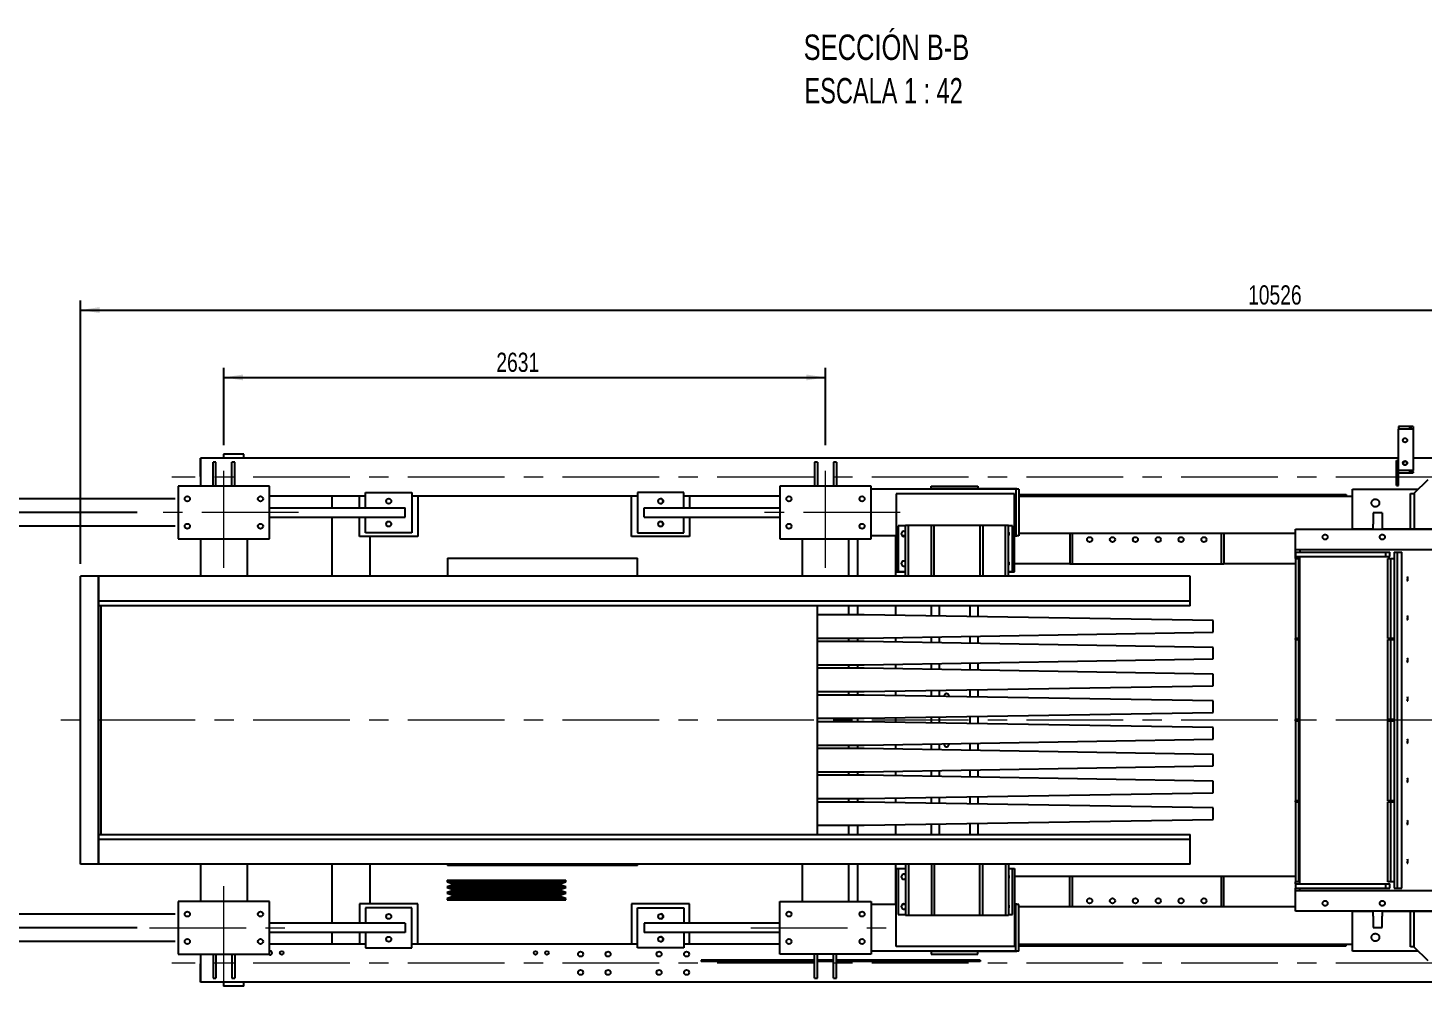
# Model space of a CAD drawing. Header units: millimetres. Extents: x 861 to 27901, y 673 to 17923.
# Drawn here: x 5670 to 10509, y 9197 to 12520 of the extents above; entities that cross this region are included whole.
import ezdxf

# ---------------------------------------------------------------- set-up
doc = ezdxf.new("R2010")
doc.units = ezdxf.units.MM
doc.header["$LTSCALE"] = 33.3
doc.linetypes.add('CENTERX2', pattern=[20.32, 12.7, -2.54, 2.54, -2.54])
doc.layers.add('CAPA_1', color=7, linetype='Continuous')
doc.layers.add('STRUC', color=4, linetype='Continuous')
doc.styles.add('SLDTEXTSTYLE0', font='TXT', dxfattribs={"width": 0.75})
doc.styles.add('SLDTEXTSTYLE32', font='TXT', dxfattribs={"width": 0.692308})
doc.dimstyles.new('SLDDIMSTYLE0', dxfattribs={"dimtxt": 66.6, "dimasz": 66.6, "dimexe": 0, "dimexo": 0.0625, "dimgap": 16.65, "dimtad": 2, "dimdec": 0, "dimlfac": 1.261261, "dimrnd": 1e-09, "dimzin": 12, "dimdsep": 46, "dimtxsty": 'SLDTEXTSTYLE0', "dimsah": 1, "dimcen": 0.09, "dimadec": 0, "dimazin": 3, "dimtfac": 1, "dimtdec": 0, "dimtofl": 0, "dimtmove": 0, "dimatfit": 3, "dimfxl": 1, "dimfrac": 2, "dimtolj": 1, "dimtzin": 12, "dimarcsym": 0})

# ---------------------------------------------------------------- blocks, each defined once
blk = doc.blocks.new('_D_17')
at = {"layer": 'CAPA_1', "transparency": 16777216}
for p, q in [((6049.4, 10838.9), (5339.6, 10838.9)), ((5372.9, 10838.9), (5372.9, 9399)), ((6049.4, 9399), (5339.6, 9399))]:
    blk.add_line(p, q, dxfattribs=at)
for points in [[(5372.9, 10838.9), (5362.7, 10772.3), (5383.2, 10772.3)], [(5372.9, 9399), (5383.2, 9465.6), (5362.7, 9465.6)]]:
    blk.add_solid(points, dxfattribs=at)
at = {"layer": 'CAPA_1', "transparency": 16777216, "insert": (5287.1, 10020.5), "char_height": 66.6, "attachment_point": 1, "rotation": 90, "style": 'SLDTEXTSTYLE0'}
blk.add_mtext('1816', dxfattribs=at)
blk = doc.blocks.new('_D_19')
at = {"layer": 'CAPA_1', "transparency": 16777216}
for p, q in [((6181, 10791.3), (5534.6, 10791.3)), ((5567.9, 10791.3), (5567.9, 9446.6)), ((6181, 9446.6), (5534.6, 9446.6))]:
    blk.add_line(p, q, dxfattribs=at)
for points in [[(5567.9, 10791.3), (5557.7, 10724.7), (5578.2, 10724.7)], [(5567.9, 9446.6), (5578.2, 9513.2), (5557.7, 9513.2)]]:
    blk.add_solid(points, dxfattribs=at)
at = {"layer": 'CAPA_1', "transparency": 16777216, "char_height": 66.6, "attachment_point": 1, "rotation": 90, "style": 'SLDTEXTSTYLE0'}
for s, insert in [('*', (5482.1, 10198.5)), ('1696', (5482.1, 10001.7))]:
    blk.add_mtext(s, dxfattribs=dict(at, insert=insert))
blk = doc.blocks.new('_D_20')
at = {"layer": 'CAPA_1', "transparency": 16777216}
for p, q in [((6181, 10886.4), (5172.1, 10886.4)), ((5205.4, 10886.4), (5205.4, 9351.5)), ((6181, 9351.5), (5172.1, 9351.5))]:
    blk.add_line(p, q, dxfattribs=at)
for points in [[(5205.4, 10886.4), (5195.1, 10819.8), (5215.6, 10819.8)], [(5205.4, 9351.5), (5215.6, 9418.1), (5195.1, 9418.1)]]:
    blk.add_solid(points, dxfattribs=at)
at = {"layer": 'CAPA_1', "transparency": 16777216, "char_height": 66.6, "attachment_point": 1, "rotation": 90, "style": 'SLDTEXTSTYLE0'}
for s, insert in [('*', (5119.5, 10198.5)), ('1936', (5119.5, 10001.7))]:
    blk.add_mtext(s, dxfattribs=dict(at, insert=insert))
blk = doc.blocks.new('_D_21')
at = {"layer": 'CAPA_1', "transparency": 16777216}
for p, q in [((6350.2, 11072.2), (6350.2, 11340.7)), ((8436.6, 11072.2), (8436.6, 11340.7)), ((6350.2, 11307.4), (8436.6, 11307.4))]:
    blk.add_line(p, q, dxfattribs=at)
for points in [[(6350.2, 11307.4), (6416.8, 11297.2), (6416.8, 11317.7)], [(8436.6, 11307.4), (8370, 11317.7), (8370, 11297.2)]]:
    blk.add_solid(points, dxfattribs=at)
at = {"layer": 'CAPA_1', "transparency": 16777216, "insert": (7295, 11393.3), "char_height": 66.6, "attachment_point": 1, "style": 'SLDTEXTSTYLE0'}
blk.add_mtext('2631', dxfattribs=at)
blk = doc.blocks.new('_D_22')
at = {"layer": 'CAPA_1', "transparency": 16777216}
for p, q in [((5852.3, 10660.7), (5852.3, 11574.4)), ((14197.9, 11069.7), (14197.9, 11574.4)), ((5852.3, 11541.1), (14197.9, 11541.1))]:
    blk.add_line(p, q, dxfattribs=at)
for points in [[(5852.3, 11541.1), (5918.9, 11530.8), (5918.9, 11551.3)], [(14197.9, 11541.1), (14131.3, 11551.3), (14131.3, 11530.8)]]:
    blk.add_solid(points, dxfattribs=at)
at = {"layer": 'CAPA_1', "transparency": 16777216, "insert": (9902.1, 11626.9), "char_height": 66.6, "attachment_point": 1, "style": 'SLDTEXTSTYLE0'}
blk.add_mtext('10526', dxfattribs=at)

msp = doc.modelspace()

# ---------------------------------------------------------------- linework, layer by layer
at = {"color": 7, "linetype": 'Continuous', "lineweight": 25}
for p, q in [((10478.6, 10906.25), (10526.17, 10953.82)), ((10264.53, 10919.73), (10492.08, 10919.73)), ((10264.53, 10782.84), (10264.53, 10919.73)), ((10465.91, 10782.57), (10465.91, 10904.67)), ((10465.91, 10904.67), (10478.6, 10904.67)), ((10478.6, 10906.25), (10478.6, 10782.57)), ((8714.49, 10792.87), (8688.28, 10792.87)), ((8688.28, 10792.87), (8688.28, 10634.3)), ((8714.49, 10618.45), (8714.49, 10795.01)), ((8714.49, 10795.01), (9071.28, 10795.01)), ((8724.56, 10618.45), (8724.56, 10795.01)), ((8803.85, 10618.45), (8803.85, 10795.01)), ((8813.91, 10618.45), (8813.91, 10795.01)), ((8971.85, 10795.01), (8971.85, 10618.45)), ((8981.92, 10795.01), (8981.92, 10618.45)), ((9061.21, 10618.45), (9061.21, 10795.01)), ((9071.28, 10618.45), (9071.28, 10795.01)), ((9084.71, 10792.87), (9071.28, 10792.87)), ((9084.71, 10634.3), (9084.71, 10792.87)), ((10367.6, 10838.07), (10335.88, 10838.07)), ((10335.88, 10781.77), (10335.88, 10798.42)), ((10367.6, 10798.42), (10367.6, 10781.77)), ((9817.85, 10766.45), (9284.06, 10766.45)), ((9284.06, 10766.45), (9284.06, 10660.72)), ((9293.28, 10660.72), (9293.28, 10766.45)), ((9808.63, 10766.45), (9808.63, 10660.72)), ((9817.85, 10766.45), (9817.85, 10660.72)), ((10066.31, 10781.77), (10660.95, 10781.77)), ((10066.31, 10701.93), (10066.31, 10781.77)), ((10264.53, 10781.77), (10264.53, 10782.57)), ((10264.53, 10782.57), (10335.88, 10782.57)), ((10367.6, 10782.57), (10554.71, 10782.57)), ((10066.43, 10701.7), (10066.17, 10701.7)), ((10066.17, 10686.59), (10066.17, 10701.7)), ((10629.24, 10709.62), (10066.31, 10709.62)), ((10066.71, 10701.7), (10394.16, 10701.7)), ((10066.71, 10701.7), (10066.71, 10686.59)), ((10082.17, 10709.62), (10082.17, 10701.7)), ((10378.3, 10701.7), (10378.3, 10686.59)), ((10394.16, 10686.59), (10394.16, 10701.7)), ((10408.71, 10701.7), (10435.78, 10701.7)), ((10408.71, 10701.7), (10408.71, 9536.2)), ((10419.93, 9536.2), (10419.93, 10701.7)), ((10435.78, 9536.2), (10435.78, 10701.7)), ((7125.6, 10680.29), (7125.6, 10618.45)), ((7125.6, 10680.29), (7784.47, 10680.29)), ((7784.47, 10618.45), (7784.47, 10680.29)), ((9284.06, 10660.72), (9817.85, 10660.72)), ((10066.17, 10686.59), (10066.43, 10686.59)), ((10066.31, 10679.89), (10066.31, 10686.35)), ((10066.56, 10679.89), (10082.26, 10679.89)), ((10066.56, 10679.89), (10066.56, 10402.39)), ((10066.71, 10686.59), (10394.16, 10686.59)), ((10077.24, 10679.89), (10077.24, 10402.39)), ((10082.17, 9551.3), (10082.17, 10686.59)), ((10386.82, 10402.39), (10386.82, 10679.89)), ((10386.82, 10679.89), (10408.71, 10679.89)), ((10397.5, 10402.39), (10397.5, 10679.89)), ((5852.28, 9619.45), (5852.28, 10618.45)), ((9701.6, 10618.45), (5852.28, 10618.45)), ((5915.7, 9619.45), (5915.7, 10618.45)), ((8688.28, 10634.3), (8714.49, 10634.3)), ((9071.28, 10634.3), (9084.71, 10634.3)), ((9701.6, 10515.37), (9701.6, 10618.45)), ((10455.41, 10615.83), (10453.7, 10602.8)), ((10453.7, 10602.8), (10454.43, 10602.8)), ((10453.7, 10602.8), (10455.83, 10601.73)), ((10455.83, 10601.73), (10454.43, 10602.8)), ((10456.66, 10614.33), (10455.41, 10615.83)), ((10455.83, 10601.73), (10456.66, 10602.73)), ((10456.66, 10602.73), (10456.66, 10614.33)), ((9701.6, 10531.23), (5915.7, 10531.23)), ((9701.6, 10515.37), (5915.7, 10515.37)), ((5923.26, 10515.37), (5923.26, 9722.52)), ((8409.24, 9722.52), (8409.24, 10515.37)), ((8570.98, 10484.29), (8409.24, 10484.29)), ((9780.88, 10464.16), (8570.98, 10484.29)), ((9780.88, 10423.88), (9780.88, 10464.16)), ((10455.41, 10481.04), (10453.7, 10468.02)), ((10453.7, 10468.02), (10454.43, 10468.02)), ((10453.7, 10468.02), (10455.83, 10466.95)), ((10455.83, 10466.95), (10454.43, 10468.02)), ((10456.66, 10479.55), (10455.41, 10481.04)), ((10455.83, 10466.95), (10456.66, 10467.95)), ((10456.66, 10467.95), (10456.66, 10479.55)), ((8409.24, 10403.74), (8570.98, 10403.74)), ((8570.98, 10403.74), (9780.88, 10423.88)), ((8570.98, 10391.53), (8409.24, 10391.53)), ((9780.88, 10371.39), (8570.98, 10391.53)), ((9780.88, 10331.11), (9780.88, 10371.39)), ((10066.31, 10398.43), (10066.31, 10402.39)), ((10082.26, 10402.39), (10066.56, 10402.39)), ((10066.56, 10398.43), (10082.26, 10398.43)), ((10066.56, 10398.43), (10066.56, 10120.93)), ((10077.24, 10398.43), (10077.24, 10120.93)), ((10408.71, 10402.39), (10386.82, 10402.39)), ((10386.82, 10120.93), (10386.82, 10398.43)), ((10386.82, 10398.43), (10408.71, 10398.43)), ((10397.5, 10120.93), (10397.5, 10398.43)), ((8409.24, 10310.98), (8570.98, 10310.98)), ((8570.98, 10310.98), (9780.88, 10331.11)), ((10455.41, 10334.36), (10453.7, 10321.34)), ((10453.7, 10321.34), (10454.43, 10321.34)), ((10453.7, 10321.34), (10455.83, 10320.27)), ((10455.83, 10320.27), (10454.43, 10321.34)), ((10456.66, 10332.87), (10455.41, 10334.36)), ((10455.83, 10320.27), (10456.66, 10321.27)), ((10456.66, 10321.27), (10456.66, 10332.87)), ((8570.98, 10298.77), (8409.24, 10298.77)), ((9780.88, 10278.63), (8570.98, 10298.77)), ((9780.88, 10238.35), (9780.88, 10278.63)), ((8409.24, 10218.21), (8570.98, 10218.21)), ((8570.98, 10218.21), (9780.88, 10238.35)), ((8570.98, 10206), (8409.24, 10206)), ((9780.88, 10185.86), (8570.98, 10206)), ((9780.88, 10145.59), (9780.88, 10185.86)), ((10455.41, 10199.58), (10453.7, 10186.55)), ((10453.7, 10186.55), (10454.43, 10186.55)), ((10453.7, 10186.55), (10455.83, 10185.48)), ((10455.83, 10185.48), (10454.43, 10186.55)), ((10456.66, 10198.08), (10455.41, 10199.58)), ((10455.83, 10185.48), (10456.66, 10186.48)), ((10456.66, 10186.48), (10456.66, 10198.08)), ((8409.24, 10125.45), (8570.98, 10125.45)), ((8570.98, 10113.24), (8409.24, 10113.24)), ((8570.98, 10125.45), (9780.88, 10145.59)), ((9780.88, 10093.1), (8570.98, 10113.24)), ((10066.31, 10116.96), (10066.31, 10120.93)), ((10082.26, 10120.93), (10066.56, 10120.93)), ((10066.56, 10116.96), (10082.26, 10116.96)), ((10066.56, 10116.96), (10066.56, 9839.46)), ((10077.24, 10116.96), (10077.24, 9839.46)), ((10408.71, 10120.93), (10386.82, 10120.93)), ((10386.82, 9839.46), (10386.82, 10116.96)), ((10386.82, 10116.96), (10408.71, 10116.96)), ((10397.5, 9839.46), (10397.5, 10116.96)), ((9780.88, 10052.82), (9780.88, 10093.1)), ((8409.24, 10032.68), (8570.98, 10032.68)), ((8570.98, 10020.47), (8409.24, 10020.47)), ((8570.98, 10032.68), (9780.88, 10052.82)), ((9780.88, 10000.33), (8570.98, 10020.47)), ((10455.41, 10052.9), (10453.7, 10039.87)), ((10453.7, 10039.87), (10454.43, 10039.87)), ((10453.7, 10039.87), (10455.83, 10038.8)), ((10455.83, 10038.8), (10454.43, 10039.87)), ((10456.66, 10051.41), (10455.41, 10052.9)), ((10455.83, 10038.8), (10456.66, 10039.81)), ((10456.66, 10039.81), (10456.66, 10051.41)), ((9780.88, 9960.06), (9780.88, 10000.33)), ((8409.24, 9939.92), (8570.98, 9939.92)), ((8570.98, 9927.71), (8409.24, 9927.71)), ((8570.98, 9939.92), (9780.88, 9960.06)), ((9780.88, 9907.57), (8570.98, 9927.71)), ((9780.88, 9867.29), (9780.88, 9907.57)), ((10455.41, 9918.11), (10453.7, 9905.09)), ((10453.7, 9905.09), (10454.43, 9905.09)), ((10453.7, 9905.09), (10455.83, 9904.02)), ((10455.83, 9904.02), (10454.43, 9905.09)), ((10456.66, 9916.62), (10455.41, 9918.11)), ((10455.83, 9904.02), (10456.66, 9905.02)), ((10456.66, 9905.02), (10456.66, 9916.62)), ((8409.24, 9847.15), (8570.98, 9847.15)), ((8570.98, 9834.94), (8409.24, 9834.94)), ((8570.98, 9847.15), (9780.88, 9867.29)), ((9780.88, 9814.81), (8570.98, 9834.94)), ((10066.31, 9835.5), (10066.31, 9839.35)), ((10082.26, 9839.46), (10066.56, 9839.46)), ((10066.56, 9835.5), (10082.26, 9835.5)), ((10066.56, 9835.5), (10066.56, 9558)), ((10077.24, 9835.5), (10077.24, 9558)), ((10408.71, 9839.46), (10386.82, 9839.46)), ((10386.82, 9835.5), (10408.71, 9835.5)), ((10386.82, 9558), (10386.82, 9835.5)), ((10397.5, 9558), (10397.5, 9835.5)), ((8570.98, 9754.39), (9780.88, 9774.53)), ((9780.88, 9774.53), (9780.88, 9814.81)), ((8409.24, 9754.39), (8570.98, 9754.39)), ((10455.41, 9771.44), (10453.7, 9758.41)), ((10453.7, 9758.41), (10454.43, 9758.41)), ((10453.7, 9758.41), (10455.83, 9757.34)), ((10455.83, 9757.34), (10454.43, 9758.41)), ((10456.66, 9769.94), (10455.41, 9771.44)), ((10455.83, 9757.34), (10456.66, 9758.34)), ((10456.66, 9758.34), (10456.66, 9769.94)), ((5915.7, 9722.52), (9701.6, 9722.52)), ((5915.7, 9706.66), (9701.6, 9706.66)), ((9701.6, 9619.45), (9701.6, 9722.52)), ((10455.41, 9636.65), (10453.7, 9623.62)), ((10456.66, 9635.16), (10455.41, 9636.65)), ((10456.66, 9623.56), (10456.66, 9635.16)), ((9701.6, 9619.45), (5852.28, 9619.45)), ((7125.6, 9619.45), (7125.6, 9614.69)), ((7784.47, 9614.69), (7125.6, 9614.69)), ((7784.47, 9614.69), (7784.47, 9619.45)), ((8714.49, 9603.59), (8688.28, 9603.59)), ((8688.28, 9603.59), (8688.28, 9445.02)), ((8714.49, 9619.45), (8714.49, 9442.88)), ((8724.56, 9619.45), (8724.56, 9442.88)), ((8803.85, 9619.45), (8803.85, 9442.88)), ((8813.91, 9619.45), (8813.91, 9442.88)), ((8971.85, 9442.88), (8971.85, 9619.45)), ((8981.92, 9442.88), (8981.92, 9619.45)), ((9061.21, 9619.45), (9061.21, 9442.88)), ((9071.28, 9619.45), (9071.28, 9442.88)), ((9084.71, 9603.59), (9071.28, 9603.59)), ((9084.71, 9445.02), (9084.71, 9603.59)), ((10453.7, 9623.62), (10454.43, 9623.62)), ((10453.7, 9623.62), (10455.83, 9622.55)), ((10455.83, 9622.55), (10454.43, 9623.62)), ((10455.83, 9622.55), (10456.66, 9623.56)), ((7124.02, 9563.95), (7124.02, 9558.66)), ((7124.02, 9563.95), (7536.3, 9563.95)), ((7124.02, 9558.66), (7141.64, 9552.94)), ((7124.02, 9558.66), (7536.3, 9558.66)), ((7141.64, 9546.77), (7124.02, 9541.04)), ((7124.02, 9541.04), (7124.02, 9538.66)), ((7124.02, 9541.04), (7536.3, 9541.04)), ((7124.02, 9538.66), (7141.64, 9532.94)), ((7124.02, 9538.66), (7536.3, 9538.66)), ((7141.64, 9552.94), (7141.64, 9546.77)), ((7141.64, 9552.94), (7518.68, 9552.94)), ((7141.64, 9546.77), (7518.68, 9546.77)), ((7141.64, 9532.94), (7141.64, 9526.77)), ((7141.64, 9532.94), (7518.68, 9532.94)), ((7518.68, 9552.94), (7536.3, 9558.66)), ((7518.68, 9546.77), (7518.68, 9552.94)), ((7536.3, 9541.04), (7518.68, 9546.77)), ((7518.68, 9532.94), (7536.3, 9538.66)), ((7518.68, 9526.77), (7518.68, 9532.94)), ((7536.3, 9558.66), (7536.3, 9563.95)), ((7536.3, 9538.66), (7536.3, 9541.04)), ((10066.43, 9551.3), (10066.17, 9551.3)), ((10066.17, 9551.3), (10066.17, 9536.2)), ((10066.43, 9536.2), (10066.17, 9536.2)), ((10066.31, 9551.54), (10066.31, 9558)), ((10066.31, 9456.12), (10066.31, 9535.96)), ((10082.26, 9558), (10066.56, 9558)), ((10066.71, 9551.3), (10066.71, 9536.2)), ((10066.71, 9551.3), (10394.16, 9551.3)), ((10066.71, 9536.2), (10394.16, 9536.2)), ((10082.17, 9528.27), (10082.17, 9536.2)), ((10378.3, 9551.3), (10378.3, 9536.2)), ((10408.71, 9558), (10386.82, 9558)), ((10394.16, 9536.2), (10394.16, 9551.3)), ((10408.71, 9536.2), (10435.78, 9536.2)), ((7141.64, 9526.77), (7124.02, 9521.04)), ((7124.02, 9521.04), (7124.02, 9518.66)), ((7124.02, 9521.04), (7536.3, 9521.04)), ((7124.02, 9518.66), (7141.64, 9512.94)), ((7124.02, 9518.66), (7536.3, 9518.66)), ((7141.64, 9506.77), (7124.02, 9501.04)), ((7124.02, 9501.04), (7124.02, 9495.76)), ((7124.02, 9501.04), (7536.3, 9501.04)), ((7124.02, 9495.76), (7536.3, 9495.76)), ((7141.64, 9526.77), (7518.68, 9526.77)), ((7141.64, 9512.94), (7141.64, 9506.77)), ((7141.64, 9512.94), (7518.68, 9512.94)), ((7141.64, 9506.77), (7518.68, 9506.77)), ((7536.3, 9521.04), (7518.68, 9526.77)), ((7518.68, 9512.94), (7536.3, 9518.66)), ((7518.68, 9506.77), (7518.68, 9512.94)), ((7536.3, 9501.04), (7518.68, 9506.77)), ((7536.3, 9518.66), (7536.3, 9521.04)), ((7536.3, 9495.76), (7536.3, 9501.04)), ((10066.31, 9528.27), (10629.24, 9528.27)), ((8688.28, 9445.02), (8714.49, 9445.02)), ((8714.49, 9442.88), (9071.28, 9442.88)), ((9071.28, 9445.02), (9084.71, 9445.02)), ((10660.95, 9456.12), (10066.31, 9456.12)), ((10264.53, 9456.12), (10264.53, 9455.32)), ((10335.88, 9455.32), (10264.53, 9455.32)), ((10264.53, 9318.16), (10264.53, 9455.05)), ((10335.88, 9439.47), (10335.88, 9456.12)), ((10367.6, 9456.12), (10367.6, 9439.47)), ((10554.71, 9455.32), (10367.6, 9455.32)), ((10465.91, 9333.22), (10465.91, 9455.32)), ((10478.6, 9331.64), (10478.6, 9455.32)), ((10335.88, 9399.82), (10367.6, 9399.82)), ((10492.08, 9318.16), (10264.53, 9318.16)), ((10478.6, 9333.22), (10465.91, 9333.22)), ((10526.17, 9284.07), (10478.6, 9331.64))]:
    msp.add_line(p, q, dxfattribs=at)
at = {"color": 7, "linetype": 'Continuous'}
msp.add_line((5915.7, 10618.45), (5915.7, 9619.45), dxfattribs=at)
at = {"color": 7, "linetype": 'Continuous', "lineweight": 25}
for centre in [(9352.74, 10745.3), (9432.03, 10745.3), (9511.31, 10745.3), (9590.6, 10745.3), (9669.88, 10745.3), (9749.17, 10745.3)]:
    msp.add_circle(centre, 8.81, dxfattribs=at)
for centre, start, end in [((8708.1, 10765.12), 43.54201, 316.458), ((9064.89, 10765.12), 316.45799, 43.54201), ((8708.1, 10662.05), 43.54201, 316.458), ((9064.89, 10662.05), 316.45799, 43.54201), ((8708.1, 9575.84), 43.54201, 316.458), ((9064.89, 9575.84), 316.45799, 43.54201), ((8708.1, 9472.77), 43.54201, 316.458), ((9064.89, 9472.77), 316.45799, 43.54201)]:
    msp.add_arc(centre, 8.81, start, end, dxfattribs=at)
for points in [[(10343.81, 10885.64), (10342.93, 10885.59), (10341.17, 10885.49), (10338.62, 10884.69), (10336.28, 10883.44), (10334.22, 10881.75), (10332.53, 10879.7), (10331.28, 10877.35), (10330.51, 10874.81), (10330.25, 10872.16), (10330.51, 10869.51), (10331.28, 10866.97), (10332.53, 10864.62), (10334.22, 10862.57), (10336.28, 10860.88), (10338.62, 10859.63), (10341.17, 10858.85), (10343.81, 10858.59), (10346.46, 10858.85), (10349, 10859.63), (10351.35, 10860.88), (10353.4, 10862.57), (10355.09, 10864.62), (10356.34, 10866.97), (10357.12, 10869.51), (10357.38, 10872.16), (10357.12, 10874.81), (10356.34, 10877.35), (10355.09, 10879.7), (10353.4, 10881.75), (10351.35, 10883.44), (10349, 10884.69), (10346.46, 10885.49), (10344.69, 10885.59), (10343.81, 10885.64)], [(10335.88, 10838.07), (10335.88, 10838), (10335.88, 10837.87), (10335.88, 10836.82), (10335.88, 10835.16), (10335.88, 10832.85), (10335.88, 10829.96), (10335.88, 10826.54), (10335.88, 10822.63), (10335.88, 10818.3), (10335.88, 10813.64), (10335.88, 10808.71), (10335.88, 10803.61), (10335.88, 10800.15), (10335.88, 10798.42)], [(10367.6, 10838.07), (10367.6, 10838), (10367.6, 10837.87), (10367.6, 10836.82), (10367.6, 10835.16), (10367.6, 10832.85), (10367.6, 10829.96), (10367.6, 10826.54), (10367.6, 10822.63), (10367.6, 10818.3), (10367.6, 10813.64), (10367.6, 10808.71), (10367.6, 10803.61), (10367.6, 10800.15), (10367.6, 10798.42)], [(10178.1, 10754.02), (10178.07, 10754.59), (10178.01, 10755.74), (10177.49, 10757.38), (10176.68, 10758.9), (10175.59, 10760.23), (10174.26, 10761.32), (10172.74, 10762.13), (10171.1, 10762.63), (10169.38, 10762.8), (10167.67, 10762.63), (10166.02, 10762.13), (10164.51, 10761.32), (10163.18, 10760.23), (10162.08, 10758.9), (10161.27, 10757.38), (10160.77, 10755.74), (10160.61, 10754.02), (10160.77, 10752.31), (10161.27, 10750.66), (10162.08, 10749.15), (10163.18, 10747.82), (10164.51, 10746.73), (10166.02, 10745.91), (10167.67, 10745.41), (10169.38, 10745.25), (10171.1, 10745.41), (10172.74, 10745.91), (10174.26, 10746.73), (10175.59, 10747.82), (10176.68, 10749.15), (10177.49, 10750.66), (10178.01, 10752.31), (10178.07, 10753.45), (10178.1, 10754.02)], [(10376.32, 10754.02), (10376.29, 10754.59), (10376.22, 10755.74), (10375.7, 10757.38), (10374.9, 10758.9), (10373.8, 10760.23), (10372.47, 10761.32), (10370.96, 10762.13), (10369.31, 10762.63), (10367.6, 10762.8), (10365.88, 10762.63), (10364.24, 10762.13), (10362.72, 10761.32), (10361.39, 10760.23), (10360.3, 10758.9), (10359.49, 10757.38), (10358.99, 10755.74), (10358.82, 10754.02), (10358.99, 10752.31), (10359.49, 10750.66), (10360.3, 10749.15), (10361.39, 10747.82), (10362.72, 10746.73), (10364.24, 10745.91), (10365.88, 10745.41), (10367.6, 10745.25), (10369.31, 10745.41), (10370.96, 10745.91), (10372.47, 10746.73), (10373.8, 10747.82), (10374.9, 10749.15), (10375.7, 10750.66), (10376.22, 10752.31), (10376.29, 10753.45), (10376.32, 10754.02)], [(10456.66, 10602.73), (10456.3, 10603.83), (10455.59, 10606.02), (10455.62, 10608.43), (10455.63, 10609.64)], [(10455.63, 10609.64), (10455.72, 10610.46), (10455.89, 10612.1), (10456.4, 10613.59), (10456.66, 10614.33)], [(10456.66, 10467.95), (10456.3, 10469.04), (10455.59, 10471.24), (10455.62, 10473.65), (10455.63, 10474.85)], [(10455.63, 10474.85), (10455.72, 10475.67), (10455.89, 10477.31), (10456.4, 10478.8), (10456.66, 10479.55)], [(10456.66, 10321.27), (10456.3, 10322.37), (10455.59, 10324.56), (10455.62, 10326.97), (10455.63, 10328.17)], [(10455.63, 10328.17), (10455.72, 10328.99), (10455.89, 10330.64), (10456.4, 10332.13), (10456.66, 10332.87)], [(10456.66, 10186.48), (10456.3, 10187.58), (10455.59, 10189.77), (10455.62, 10192.18), (10455.63, 10193.39)], [(10455.63, 10193.39), (10455.72, 10194.21), (10455.89, 10195.85), (10456.4, 10197.34), (10456.66, 10198.08)], [(10456.66, 10039.81), (10456.3, 10040.9), (10455.59, 10043.09), (10455.62, 10045.5), (10455.63, 10046.71)], [(10455.63, 10046.71), (10455.72, 10047.53), (10455.89, 10049.17), (10456.4, 10050.66), (10456.66, 10051.41)], [(10456.66, 9905.02), (10456.3, 9906.12), (10455.59, 9908.31), (10455.62, 9910.72), (10455.63, 9911.92)], [(10455.63, 9911.92), (10455.72, 9912.74), (10455.89, 9914.39), (10456.4, 9915.88), (10456.66, 9916.62)], [(10456.66, 9758.34), (10456.3, 9759.44), (10455.59, 9761.63), (10455.62, 9764.04), (10455.63, 9765.25)], [(10455.63, 9765.25), (10455.72, 9766.07), (10455.89, 9767.71), (10456.4, 9769.2), (10456.66, 9769.94)], [(10456.66, 9623.56), (10456.3, 9624.65), (10455.59, 9626.84), (10455.62, 9629.25), (10455.63, 9630.46)], [(10455.63, 9630.46), (10455.72, 9631.28), (10455.89, 9632.92), (10456.4, 9634.41), (10456.66, 9635.16)], [(10178.1, 9483.87), (10178.07, 9484.44), (10178.01, 9485.58), (10177.49, 9487.23), (10176.68, 9488.74), (10175.59, 9490.07), (10174.26, 9491.16), (10172.74, 9491.98), (10171.1, 9492.48), (10169.38, 9492.64), (10167.67, 9492.48), (10166.02, 9491.98), (10164.51, 9491.16), (10163.18, 9490.07), (10162.08, 9488.74), (10161.27, 9487.23), (10160.77, 9485.58), (10160.61, 9483.87), (10160.77, 9482.15), (10161.27, 9480.51), (10162.08, 9478.99), (10163.18, 9477.66), (10164.51, 9476.57), (10166.02, 9475.76), (10167.67, 9475.26), (10169.38, 9475.09), (10171.1, 9475.26), (10172.74, 9475.76), (10174.26, 9476.57), (10175.59, 9477.66), (10176.68, 9478.99), (10177.49, 9480.51), (10178.01, 9482.15), (10178.07, 9483.3), (10178.1, 9483.87)], [(10376.32, 9483.87), (10376.29, 9484.44), (10376.22, 9485.58), (10375.7, 9487.23), (10374.9, 9488.74), (10373.8, 9490.07), (10372.47, 9491.16), (10370.96, 9491.98), (10369.31, 9492.48), (10367.6, 9492.64), (10365.88, 9492.48), (10364.24, 9491.98), (10362.72, 9491.16), (10361.39, 9490.07), (10360.3, 9488.74), (10359.49, 9487.23), (10358.99, 9485.58), (10358.82, 9483.87), (10358.99, 9482.15), (10359.49, 9480.51), (10360.3, 9478.99), (10361.39, 9477.66), (10362.72, 9476.57), (10364.24, 9475.76), (10365.88, 9475.26), (10367.6, 9475.09), (10369.31, 9475.26), (10370.96, 9475.76), (10372.47, 9476.57), (10373.8, 9477.66), (10374.9, 9478.99), (10375.7, 9480.51), (10376.22, 9482.15), (10376.29, 9483.3), (10376.32, 9483.87)], [(10335.88, 9439.47), (10335.88, 9437.74), (10335.88, 9434.28), (10335.88, 9429.18), (10335.88, 9424.25), (10335.88, 9419.59), (10335.88, 9415.26), (10335.88, 9411.35), (10335.88, 9407.93), (10335.88, 9405.04), (10335.88, 9402.73), (10335.88, 9401.07), (10335.88, 9400.02), (10335.88, 9399.89), (10335.88, 9399.82)], [(10367.6, 9399.82), (10367.6, 9399.89), (10367.6, 9400.02), (10367.6, 9401.07), (10367.6, 9402.73), (10367.6, 9405.04), (10367.6, 9407.93), (10367.6, 9411.35), (10367.6, 9415.26), (10367.6, 9419.59), (10367.6, 9424.25), (10367.6, 9429.18), (10367.6, 9434.28), (10367.6, 9437.74), (10367.6, 9439.47)], [(10343.81, 9379.21), (10342.93, 9379.16), (10341.17, 9379.06), (10338.62, 9378.26), (10336.28, 9377.01), (10334.22, 9375.32), (10332.53, 9373.27), (10331.28, 9370.92), (10330.51, 9368.38), (10330.25, 9365.73), (10330.51, 9363.08), (10331.28, 9360.54), (10332.53, 9358.19), (10334.22, 9356.14), (10336.28, 9354.45), (10338.62, 9353.2), (10341.17, 9352.43), (10343.81, 9352.17), (10346.46, 9352.43), (10349, 9353.2), (10351.35, 9354.45), (10353.4, 9356.14), (10355.09, 9358.19), (10356.34, 9360.54), (10357.12, 9363.08), (10357.38, 9365.73), (10357.12, 9368.38), (10356.34, 9370.92), (10355.09, 9373.27), (10353.4, 9375.32), (10351.35, 9377.01), (10349, 9378.26), (10346.46, 9379.06), (10344.69, 9379.16), (10343.81, 9379.21)]]:
    msp.add_open_spline(points, degree=3, dxfattribs=at)
for points, knots in [([(10454.43, 10602.8), (10454.73, 10603.98), (10455.3, 10606.22), (10455.52, 10608.54), (10455.63, 10609.64)], [0, 0, 0, 0, 0.5236871, 1, 1, 1, 1]), ([(10455.63, 10609.64), (10455.67, 10610.64), (10455.75, 10612.74), (10455.53, 10614.77), (10455.41, 10615.83)], [0, 0, 0, 0, 0.4808045, 1, 1, 1, 1]), ([(10454.43, 10468.02), (10454.73, 10469.19), (10455.3, 10471.43), (10455.52, 10473.75), (10455.63, 10474.85)], [0, 0, 0, 0, 0.5236871, 1, 1, 1, 1]), ([(10455.63, 10474.85), (10455.67, 10475.86), (10455.75, 10477.95), (10455.53, 10479.99), (10455.41, 10481.04)], [0, 0, 0, 0, 0.4808045, 1, 1, 1, 1]), ([(10454.43, 10321.34), (10454.73, 10322.51), (10455.3, 10324.75), (10455.52, 10327.07), (10455.63, 10328.17)], [0, 0, 0, 0, 0.5236871, 1, 1, 1, 1]), ([(10455.63, 10328.17), (10455.67, 10329.18), (10455.75, 10331.27), (10455.53, 10333.31), (10455.41, 10334.36)], [0, 0, 0, 0, 0.4808045, 1, 1, 1, 1]), ([(10454.43, 10186.55), (10454.73, 10187.73), (10455.3, 10189.97), (10455.52, 10192.29), (10455.63, 10193.39)], [0, 0, 0, 0, 0.5236871, 1, 1, 1, 1]), ([(10455.63, 10193.39), (10455.67, 10194.39), (10455.75, 10196.49), (10455.53, 10198.52), (10455.41, 10199.58)], [0, 0, 0, 0, 0.4808045, 1, 1, 1, 1]), ([(10454.43, 10039.87), (10454.73, 10041.05), (10455.3, 10043.29), (10455.52, 10045.61), (10455.63, 10046.71)], [0, 0, 0, 0, 0.5236871, 1, 1, 1, 1]), ([(10455.63, 10046.71), (10455.67, 10047.72), (10455.75, 10049.81), (10455.53, 10051.84), (10455.41, 10052.9)], [0, 0, 0, 0, 0.4808045, 1, 1, 1, 1]), ([(10454.43, 9905.09), (10454.73, 9906.26), (10455.3, 9908.5), (10455.52, 9910.82), (10455.63, 9911.92)], [0, 0, 0, 0, 0.5236871, 1, 1, 1, 1]), ([(10455.63, 9911.92), (10455.67, 9912.93), (10455.75, 9915.02), (10455.53, 9917.06), (10455.41, 9918.11)], [0, 0, 0, 0, 0.4808045, 1, 1, 1, 1]), ([(10454.43, 9758.41), (10454.73, 9759.58), (10455.3, 9761.83), (10455.52, 9764.14), (10455.63, 9765.25)], [0, 0, 0, 0, 0.5236871, 1, 1, 1, 1]), ([(10455.63, 9765.25), (10455.67, 9766.25), (10455.75, 9768.34), (10455.53, 9770.38), (10455.41, 9771.44)], [0, 0, 0, 0, 0.4808045, 1, 1, 1, 1]), ([(10454.43, 9623.62), (10454.73, 9624.8), (10455.3, 9627.04), (10455.52, 9629.36), (10455.63, 9630.46)], [0, 0, 0, 0, 0.5236871, 1, 1, 1, 1]), ([(10455.63, 9630.46), (10455.67, 9631.47), (10455.75, 9633.56), (10455.53, 9635.59), (10455.41, 9636.65)], [0, 0, 0, 0, 0.4808045, 1, 1, 1, 1])]:
    msp.add_open_spline(points, degree=3, knots=knots, dxfattribs=at)
at = {"layer": 'CAPA_1', "linetype": 'CENTERX2', "lineweight": 18, "ltscale": 0.792857}
for p, q in [((6350.19, 10647.78), (6350.19, 11029.94)), ((8436.55, 10647.78), (8436.55, 11029.94)), ((14297.79, 10961.75), (6169.01, 10961.75)), ((6608.66, 10838.86), (6091.72, 10838.86)), ((8695.03, 10838.86), (8178.08, 10838.86)), ((14297.79, 10118.95), (5784.28, 10118.95)), ((6350.19, 9207.95), (6350.19, 9590.11)), ((6091.72, 9399.03), (6608.66, 9399.03)), ((8178.08, 9399.03), (8695.03, 9399.03)), ((14297.79, 9276.14), (6169.01, 9276.14))]:
    msp.add_line(p, q, dxfattribs=at)
at = {"layer": 'STRUC', "linetype": 'Continuous', "lineweight": 25}
for p, q in [((10423.97, 11136.82), (10423.97, 11134.3)), ((10474.32, 11136.82), (10423.97, 11136.82)), ((10423.97, 11129.27), (10474.32, 11129.27)), ((10423.97, 10932.26), (10423.97, 11129.27)), ((10461.73, 11136.82), (10461.73, 11129.27)), ((10466.76, 11136.82), (10466.76, 11129.27)), ((10474.32, 11136.82), (10474.32, 10984.61)), ((6349.04, 11041.04), (6349.04, 11027.4)), ((6419.53, 11041.04), (6349.04, 11041.04)), ((6419.53, 11027.4), (6419.53, 11041.04)), ((10423.97, 11027.4), (6268.53, 11027.4)), ((6268.53, 10964.37), (6268.53, 11027.4)), ((6269.32, 11027.4), (6269.32, 10930.04)), ((6322.44, 11013.96), (6312.37, 11013.96)), ((6312.37, 10930.04), (6312.37, 11013.96)), ((6322.44, 10930.04), (6322.44, 11013.96)), ((6388.01, 11013.96), (6377.94, 11013.96)), ((6377.94, 10930.04), (6377.94, 11013.96)), ((6388.01, 10930.04), (6388.01, 11013.96)), ((8408.8, 11013.96), (8398.73, 11013.96)), ((8398.73, 11013.96), (8398.73, 10930.04)), ((8408.8, 11013.96), (8408.8, 10930.04)), ((8474.37, 11013.96), (8464.3, 11013.96)), ((8464.3, 11013.96), (8464.3, 10930.04)), ((8474.37, 11013.96), (8474.37, 10930.04)), ((10416.42, 11019.48), (10423.97, 11019.48)), ((10416.42, 10932.26), (10416.42, 11019.48)), ((10474.32, 10984.61), (10423.97, 10984.61)), ((10461.73, 10984.61), (10461.73, 10977.06)), ((10466.76, 10984.61), (10466.76, 10977.06)), ((10557.82, 11027.4), (10474.32, 11027.4)), ((6269.32, 10970.41), (6268.53, 10970.41)), ((6269.32, 10964.37), (6268.53, 10964.37)), ((10416.42, 10977.06), (10474.32, 10977.06)), ((10474.32, 10979.57), (10474.32, 10977.06)), ((6508.76, 10930.04), (6191.62, 10930.04)), ((6191.62, 10930.04), (6191.62, 10747.68)), ((6508.76, 10747.68), (6508.76, 10930.04)), ((6841.22, 10896.1), (6508.76, 10896.1)), ((6724.57, 10896.1), (6724.57, 10854.81)), ((6821, 10854.81), (6821, 10896.1)), ((6841.22, 10854.81), (6841.22, 10908.63)), ((6841.22, 10908.63), (7002.17, 10908.63)), ((7002.17, 10908.63), (7002.17, 10769.09)), ((7784.58, 10896.1), (7002.17, 10896.1)), ((7022.38, 10896.1), (7022.38, 10755.76)), ((7763.7, 10755.76), (7763.7, 10896.1)), ((7784.58, 10908.63), (7784.58, 10769.09)), ((7945.53, 10908.63), (7784.58, 10908.63)), ((7945.53, 10854.81), (7945.53, 10908.63)), ((8277.98, 10896.1), (7945.53, 10896.1)), ((7965.09, 10896.1), (7965.09, 10854.81)), ((8277.98, 10930.04), (8277.98, 10747.68)), ((8595.13, 10930.04), (8277.98, 10930.04)), ((8595.13, 10747.68), (8595.13, 10930.04)), ((9106.67, 10919.62), (8595.13, 10919.62)), ((9091.85, 10903.48), (8681.15, 10903.48)), ((8681.15, 10903.48), (8681.15, 10633.11)), ((8803.25, 10919.62), (8803.25, 10930.04)), ((8803.25, 10930.04), (8964.99, 10930.04)), ((8803.36, 10920.62), (8803.36, 10919.62)), ((9099.66, 10920.62), (8803.36, 10920.62)), ((8964.87, 10919.62), (8964.87, 10920.62)), ((8964.99, 10930.04), (8964.99, 10920.62)), ((8976.77, 10919.62), (8976.77, 10920.62)), ((9091.85, 10633.11), (9091.85, 10903.48)), ((9096.6, 10919.62), (9096.6, 10758.1)), ((9099.66, 10919.62), (9099.66, 10920.62)), ((9106.67, 10919.62), (9106.67, 10758.1)), ((9106.67, 10901.14), (10242.48, 10901.14)), ((9106.67, 10896.1), (10264.53, 10896.1)), ((10242.48, 10901.14), (10242.48, 10896.1)), ((10416.42, 10932.26), (10423.97, 10932.26)), ((6508.76, 10854.81), (6978.65, 10854.81)), ((6978.65, 10822.91), (6978.65, 10854.81)), ((7808.09, 10822.91), (7808.09, 10854.81)), ((7808.09, 10854.81), (8277.98, 10854.81)), ((6508.76, 10822.91), (6978.65, 10822.91)), ((6724.57, 10822.91), (6724.57, 10618.45)), ((6821, 10755.76), (6821, 10822.91)), ((6841.22, 10769.09), (6841.22, 10822.91)), ((7808.09, 10822.91), (8277.98, 10822.91)), ((7945.53, 10769.09), (7945.53, 10822.91)), ((7965.09, 10822.91), (7965.09, 10755.76)), ((6191.62, 10747.68), (6508.76, 10747.68)), ((6269.29, 10747.68), (6269.29, 10618.45)), ((6269.43, 10747.68), (6269.43, 10618.45)), ((6430.95, 10747.68), (6430.95, 10618.45)), ((7022.38, 10755.76), (6821, 10755.76)), ((7002.17, 10769.09), (6841.22, 10769.09)), ((6855.88, 10755.76), (6855.88, 10618.45)), ((7965.09, 10755.76), (7763.7, 10755.76)), ((7784.58, 10769.09), (7945.53, 10769.09)), ((8277.98, 10747.68), (8595.13, 10747.68)), ((8355.59, 10747.68), (8355.59, 10618.45)), ((8516.8, 10747.68), (8516.8, 10618.45)), ((8547.92, 10747.68), (8547.92, 10618.45)), ((8681.15, 10758.1), (8595.13, 10758.1)), ((8679.23, 10758.1), (8679.23, 10618.45)), ((8713.43, 10758.1), (8702.78, 10758.1)), ((9106.67, 10758.1), (9091.85, 10758.1)), ((9099.66, 10757.1), (9091.85, 10757.1)), ((9099.66, 10758.1), (9099.66, 10757.1)), ((9284.06, 10766.45), (9106.67, 10766.45)), ((10066.31, 10766.45), (9817.85, 10766.45)), ((9073.6, 10660.72), (9071.28, 10660.72)), ((9284.06, 10660.72), (9091.85, 10660.72)), ((10066.31, 10660.72), (9817.85, 10660.72)), ((8681.15, 10633.11), (8714.49, 10633.11)), ((9071.28, 10633.11), (9091.85, 10633.11)), ((8516.8, 10515.37), (8516.8, 10484.29)), ((8547.92, 10515.37), (8547.92, 10484.29)), ((8679.23, 10515.37), (8679.23, 10482.49)), ((8803.15, 10515.37), (8803.15, 10480.43)), ((8831.25, 10515.37), (8831.25, 10479.96)), ((8936.98, 10515.37), (8936.98, 10478.2)), ((8964.36, 10515.37), (8964.36, 10477.75)), ((8516.8, 10403.74), (8516.8, 10391.53)), ((8547.92, 10403.74), (8547.92, 10391.53)), ((8679.23, 10405.54), (8679.23, 10389.73)), ((8803.15, 10407.6), (8803.15, 10387.67)), ((8831.25, 10408.07), (8831.25, 10387.2)), ((8936.98, 10409.83), (8936.98, 10385.44)), ((8964.36, 10410.29), (8964.36, 10384.98)), ((8516.8, 10310.98), (8516.8, 10298.77)), ((8547.92, 10310.98), (8547.92, 10298.77)), ((8679.23, 10312.78), (8679.23, 10296.96)), ((8803.15, 10314.84), (8803.15, 10294.9)), ((8831.25, 10315.31), (8831.25, 10294.43)), ((8936.98, 10317.07), (8936.98, 10292.67)), ((8964.36, 10317.52), (8964.36, 10292.22)), ((8516.8, 10218.21), (8516.8, 10206)), ((8547.92, 10218.21), (8547.92, 10206)), ((8679.23, 10220.01), (8679.23, 10204.2)), ((8803.15, 10222.08), (8803.15, 10202.14)), ((8831.25, 10222.54), (8831.25, 10201.67)), ((8936.98, 10224.3), (8936.98, 10199.91)), ((8964.36, 10224.76), (8964.36, 10199.45)), ((8516.8, 10125.45), (8516.8, 10113.24)), ((8547.92, 10125.45), (8547.92, 10113.24)), ((8679.23, 10127.25), (8679.23, 10111.43)), ((8803.15, 10129.31), (8803.15, 10109.37)), ((8831.25, 10129.78), (8831.25, 10108.9)), ((8936.98, 10131.54), (8936.98, 10107.14)), ((8964.36, 10131.99), (8964.36, 10106.69)), ((8516.8, 10032.68), (8516.8, 10020.47)), ((8547.92, 10032.68), (8547.92, 10020.47)), ((8679.23, 10034.48), (8679.23, 10018.67)), ((8803.15, 10036.55), (8803.15, 10016.61)), ((8831.25, 10037.01), (8831.25, 10016.14)), ((8936.98, 10038.77), (8936.98, 10014.38)), ((8964.36, 10039.23), (8964.36, 10013.92)), ((8516.8, 9939.92), (8516.8, 9927.71)), ((8547.92, 9939.92), (8547.92, 9927.71)), ((8679.23, 9941.72), (8679.23, 9925.91)), ((8803.15, 9943.78), (8803.15, 9923.84)), ((8831.25, 9944.25), (8831.25, 9923.38)), ((8936.98, 9946.01), (8936.98, 9921.62)), ((8964.36, 9946.47), (8964.36, 9921.16)), ((8516.8, 9847.15), (8516.8, 9834.94)), ((8547.92, 9847.15), (8547.92, 9834.94)), ((8679.23, 9848.96), (8679.23, 9833.14)), ((8803.15, 9851.02), (8803.15, 9831.08)), ((8831.25, 9851.49), (8831.25, 9830.61)), ((8936.98, 9853.25), (8936.98, 9828.85)), ((8964.36, 9853.7), (8964.36, 9828.4)), ((8516.8, 9754.39), (8516.8, 9722.52)), ((8547.92, 9754.39), (8547.92, 9722.52)), ((8679.23, 9756.19), (8679.23, 9722.52)), ((8803.15, 9758.25), (8803.15, 9722.52)), ((8831.25, 9758.72), (8831.25, 9722.52)), ((8936.98, 9760.48), (8936.98, 9722.52)), ((8964.36, 9760.94), (8964.36, 9722.52)), ((6269.29, 9619.45), (6269.29, 9490.21)), ((6269.43, 9619.45), (6269.43, 9490.21)), ((6430.95, 9619.45), (6430.95, 9490.21)), ((6724.57, 9619.45), (6724.57, 9414.98)), ((6855.88, 9619.45), (6855.88, 9482.13)), ((8355.59, 9619.45), (8355.59, 9490.21)), ((8516.8, 9619.45), (8516.8, 9490.21)), ((8547.92, 9619.45), (8547.92, 9490.21)), ((8679.23, 9619.45), (8679.23, 9479.79)), ((8681.15, 9334.41), (8681.15, 9604.78)), ((8681.15, 9604.78), (8714.49, 9604.78)), ((9071.28, 9604.78), (9091.85, 9604.78)), ((9091.85, 9604.78), (9091.85, 9334.41)), ((9073.6, 9577.17), (9071.28, 9577.17)), ((10066.31, 9577.17), (9091.85, 9577.17)), ((9284.06, 9471.44), (9284.06, 9577.17)), ((9293.28, 9471.44), (9293.28, 9577.17)), ((9808.63, 9577.17), (9808.63, 9471.44)), ((9817.85, 9471.44), (9817.85, 9577.17)), ((6508.76, 9490.21), (6191.62, 9490.21)), ((6191.62, 9490.21), (6191.62, 9307.85)), ((6508.76, 9307.85), (6508.76, 9490.21)), ((8277.98, 9490.21), (8595.13, 9490.21)), ((8277.98, 9307.85), (8277.98, 9490.21)), ((8595.13, 9490.21), (8595.13, 9307.85)), ((7022.38, 9482.13), (6821, 9482.13)), ((6821, 9482.13), (6821, 9414.98)), ((6841.22, 9468.8), (6841.22, 9414.98)), ((7002.17, 9468.8), (6841.22, 9468.8)), ((7002.17, 9329.26), (7002.17, 9468.8)), ((7022.38, 9341.79), (7022.38, 9482.13)), ((7965.09, 9482.13), (7763.7, 9482.13)), ((7763.7, 9482.13), (7763.7, 9341.79)), ((7784.58, 9329.26), (7784.58, 9468.8)), ((7784.58, 9468.8), (7945.53, 9468.8)), ((7945.53, 9468.8), (7945.53, 9414.98)), ((7965.09, 9414.98), (7965.09, 9482.13)), ((8681.15, 9479.79), (8595.13, 9479.79)), ((8713.43, 9479.79), (8702.78, 9479.79)), ((9099.66, 9480.79), (9091.85, 9480.79)), ((9106.67, 9479.79), (9091.85, 9479.79)), ((9096.6, 9318.28), (9096.6, 9479.79)), ((9099.66, 9479.79), (9099.66, 9480.79)), ((9106.67, 9318.28), (9106.67, 9479.79)), ((10066.31, 9471.44), (9106.67, 9471.44)), ((6978.65, 9414.98), (6508.76, 9414.98)), ((6978.65, 9414.98), (6978.65, 9383.08)), ((8277.98, 9414.98), (7808.09, 9414.98)), ((7808.09, 9414.98), (7808.09, 9383.08)), ((6978.65, 9383.08), (6508.76, 9383.08)), ((6841.22, 9341.79), (6508.76, 9341.79)), ((6724.57, 9383.08), (6724.57, 9341.79)), ((6821, 9383.08), (6821, 9341.79)), ((6841.22, 9383.08), (6841.22, 9329.26)), ((7784.58, 9341.79), (7002.17, 9341.79)), ((8277.98, 9383.08), (7808.09, 9383.08)), ((7945.53, 9383.08), (7945.53, 9329.26)), ((8277.98, 9341.79), (7945.53, 9341.79)), ((7965.09, 9341.79), (7965.09, 9383.08)), ((9106.67, 9341.79), (10264.53, 9341.79)), ((10242.48, 9336.76), (10242.48, 9341.79)), ((6191.62, 9307.85), (6508.76, 9307.85)), ((6269.32, 9307.85), (6269.32, 9210.49)), ((6312.37, 9307.85), (6312.37, 9223.93)), ((6322.44, 9307.85), (6322.44, 9223.93)), ((6377.94, 9307.85), (6377.94, 9223.93)), ((6388.01, 9307.85), (6388.01, 9223.93)), ((6841.22, 9329.26), (7002.17, 9329.26)), ((7945.53, 9329.26), (7784.58, 9329.26)), ((8595.13, 9307.85), (8277.98, 9307.85)), ((8398.73, 9223.93), (8398.73, 9307.85)), ((8408.8, 9223.93), (8408.8, 9307.85)), ((8464.3, 9223.93), (8464.3, 9307.85)), ((8474.37, 9223.93), (8474.37, 9307.85)), ((9106.67, 9318.28), (8595.13, 9318.28)), ((9091.85, 9334.41), (8681.15, 9334.41)), ((8803.25, 9318.28), (8803.25, 9307.85)), ((8803.25, 9307.85), (8964.99, 9307.85)), ((8803.36, 9317.27), (8803.36, 9318.28)), ((9099.66, 9317.27), (8803.36, 9317.27)), ((8964.87, 9318.28), (8964.87, 9317.27)), ((8964.99, 9307.85), (8964.99, 9317.27)), ((8976.77, 9318.28), (8976.77, 9317.27)), ((9099.66, 9318.28), (9099.66, 9317.27)), ((9106.67, 9336.76), (10242.48, 9336.76)), ((6268.53, 9210.49), (6268.53, 9273.52)), ((6269.32, 9273.52), (6268.53, 9273.52)), ((6269.32, 9267.48), (6268.53, 9267.48)), ((8005.83, 9286.88), (8005.83, 9281.84)), ((8398.73, 9286.88), (8005.83, 9286.88)), ((8398.73, 9281.84), (8005.83, 9281.84)), ((8464.3, 9286.88), (8408.8, 9286.88)), ((8464.3, 9281.84), (8408.8, 9281.84)), ((8973.12, 9286.88), (8474.37, 9286.88)), ((8973.12, 9281.84), (8474.37, 9281.84)), ((8973.12, 9286.88), (8973.12, 9281.84)), ((14197.89, 9210.49), (6268.53, 9210.49)), ((6312.37, 9223.93), (6322.44, 9223.93)), ((6349.04, 9210.49), (6349.04, 9196.85)), ((6419.53, 9196.85), (6349.04, 9196.85)), ((6377.94, 9223.93), (6388.01, 9223.93)), ((6419.53, 9196.85), (6419.53, 9210.49)), ((8398.73, 9223.93), (8408.8, 9223.93)), ((8464.3, 9223.93), (8474.37, 9223.93))]:
    msp.add_line(p, q, dxfattribs=at)
at = {"layer": 'STRUC', "linetype": 'Continuous', "lineweight": 25, "flags": 128}
msp.add_lwpolyline([(8847.56, 10035.7), (8847.7, 10037.27), (8847.7, 10037.29)], dxfattribs=at)
at = {"layer": 'STRUC', "linetype": 'Continuous', "lineweight": 25}
for centre, radius in [((10446.57, 11089.64), 7.55), ((10446.57, 11010.36), 7.55), ((10446.57, 11010.36), 6.29), ((6223.33, 10886.43), 8.81), ((6477.05, 10886.43), 8.81), ((6921.69, 10878.5), 8.81), ((7865.05, 10878.5), 8.81), ((8309.7, 10886.43), 8.81), ((8563.41, 10886.43), 8.81), ((6223.33, 10791.29), 8.81), ((6477.05, 10791.29), 8.81), ((6921.69, 10799.22), 8.81), ((7865.05, 10799.22), 8.81), ((8309.7, 10791.29), 8.81), ((8563.41, 10791.29), 8.81), ((9352.74, 9492.59), 8.81), ((9432.03, 9492.59), 8.81), ((9511.31, 9492.59), 8.81), ((9590.6, 9492.59), 8.81), ((9669.88, 9492.59), 8.81), ((9749.17, 9492.59), 8.81), ((6223.33, 9446.6), 8.81), ((6477.05, 9446.6), 8.81), ((6921.69, 9438.67), 8.81), ((7865.05, 9438.67), 8.81), ((8309.7, 9446.6), 8.81), ((8563.41, 9446.6), 8.81), ((6223.33, 9351.46), 8.81), ((6477.05, 9351.46), 8.81), ((6921.69, 9359.39), 8.81), ((7865.05, 9359.39), 8.81), ((8309.7, 9351.46), 8.81), ((8563.41, 9351.46), 8.81), ((6550.78, 9311.82), 6.29), ((7430.85, 9311.82), 6.29), ((7470.5, 9311.82), 6.29), ((7587.36, 9307.85), 8.81), ((7682.51, 9307.85), 8.81), ((7859.54, 9307.85), 8.81), ((7954.68, 9307.85), 8.81), ((7587.36, 9244.42), 8.81), ((7682.51, 9244.42), 8.81), ((7859.54, 9244.42), 8.81), ((7954.68, 9244.42), 8.81)]:
    msp.add_circle(centre, radius, dxfattribs=at)
for centre, radius, start, end in [((10429, 11134.3), 5.03, 180, 270), ((10469.28, 10979.57), 5.03, 0, 90), ((7864.4, 10878.51), 8.81, 271.71611, 87.45228), ((7864.4, 10799.22), 8.81, 271.71608, 87.45231), ((8856.37, 10202.2), 8.81, 352.89355, 185.19927), ((8856.37, 10035.7), 8.81, 180, 12.32439), ((7864.4, 9438.67), 8.81, 289.5096, 71.38606), ((7864.4, 9359.38), 8.81, 272.5477, 88.28391), ((6511.14, 9311.82), 6.29, 219.04431, 112.20695)]:
    msp.add_arc(centre, radius, start, end, dxfattribs=at)

# ---------------------------------------------------------------- texts
at = {"layer": 'CAPA_1', "char_height": 88.1062, "attachment_point": 2}
for s, insert, style in [('SECCIÓN B-B', (8648.05, 12496.56), 'SLDTEXTSTYLE0'), ('ESCALA 1 : 42', (8638.28, 12345.78), 'SLDTEXTSTYLE32')]:
    msp.add_mtext(s, dxfattribs=dict(at, insert=insert, style=style))

# ---------------------------------------------------------------- dimensions: what is measured, and where the dimension line sits
at = {"layer": 'CAPA_1'}
for base, p1, p2, picture, middle in [((14197.89, 11541.06), (5852.28, 10618.45), (14197.89, 11027.4), '_D_22', (10025.08, 11541.06)), ((8436.55, 11307.42), (6350.19, 11029.94), (8436.55, 11029.94), '_D_21', (7393.37, 11307.42))]:
    dim = msp.add_linear_dim(base=base, p1=p1, p2=p2, dimstyle='SLDDIMSTYLE0', dxfattribs=at)
    dim.commit()
    dim.dimension.update_dxf_attribs({"geometry": picture, "text_midpoint": middle, "dimtype": 160})
for base, p1, p2, picture, middle in [((5205.36, 9351.46), (6223.33, 10886.43), (6223.33, 9351.46), '_D_20', (5205.36, 10118.95)), ((5567.94, 9446.6), (6223.33, 10791.29), (6223.33, 9446.6), '_D_19', (5567.94, 10118.95))]:
    dim = msp.add_linear_dim(base=base, p1=p1, p2=p2, angle=90, text='<>*', dimstyle='SLDDIMSTYLE0', dxfattribs=at)
    dim.commit()
    dim.dimension.update_dxf_attribs({"geometry": picture, "text_midpoint": middle, "dimtype": 160})
dim = msp.add_linear_dim(base=(5372.94, 9399.03), p1=(6091.72, 10838.86), p2=(6091.72, 9399.03), angle=90, dimstyle='SLDDIMSTYLE0', dxfattribs=at)
dim.commit()
dim.dimension.update_dxf_attribs({"geometry": '_D_17', "text_midpoint": (5372.94, 10118.95), "dimtype": 160})

doc.saveas('drawing.dxf')
